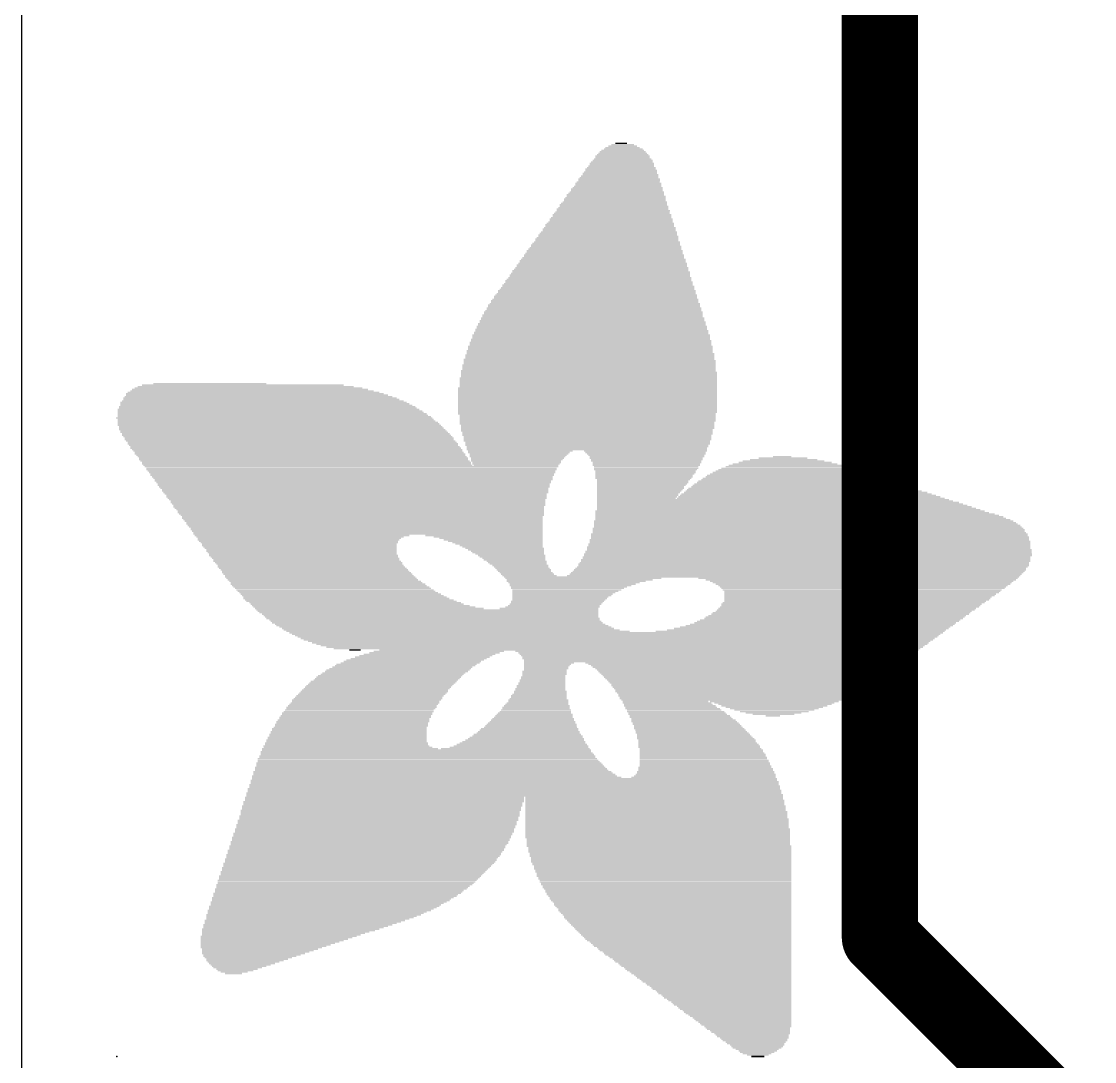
# Model space of a CAD drawing. Extents: x 0 to 65, y 0 to 56.5.
# Drawn here: x 0 to 5.71, y 7.21 to 12.75 of the extents above; entities that cross this region are included whole.
import ezdxf

# ---------------------------------------------------------------- set-up
doc = ezdxf.new("R2010")
doc.units = 0
for name, color, linetype in [('1', 12, 'CONTINUOUS'), ('16', 132, 'CONTINUOUS'), ('20', 40, 'CONTINUOUS'), ('21', 253, 'CONTINUOUS'), ('23', 53, 'CONTINUOUS')]:
    doc.layers.add(name, color=color, linetype=linetype)

# ---------------------------------------------------------------- blocks, each defined once
blk = doc.blocks.new('RECT')
blk.add_solid([(-0.5, -0.5), (0.5, -0.5), (-0.5, 0.5), (0.5, 0.5)])

msp = doc.modelspace()

# ---------------------------------------------------------------- linework, layer by layer
at = {"layer": '1', "const_width": 0.3048}
for points in [[(4.572, 7.874), (4.572, 18.542)], [(8.636, 3.81), (4.572, 7.874)]]:
    msp.add_lwpolyline(points, dxfattribs=at)
at = {"layer": '1', "const_width": 0.1524}
for points in [[(4.6259, 7.9279, 1), (4.5181, 7.8201)], [(4.4958, 7.874, 1), (4.6482, 7.874)]]:
    msp.add_lwpolyline(points, format="xyb", dxfattribs=at)
at = {"layer": '16', "const_width": 0.4064}
for points in [[(4.572, 7.874), (4.572, 18.796)], [(5.461, 6.985), (4.572, 7.874)]]:
    msp.add_lwpolyline(points, dxfattribs=at)
at = {"layer": '16', "const_width": 0.2032}
for points in [[(4.6438, 7.9458, 1), (4.5002, 7.8022)], [(4.4704, 7.874, 1), (4.6736, 7.874)]]:
    msp.add_lwpolyline(points, format="xyb", dxfattribs=at)
at = {"layer": '20'}
msp.add_line((0, 53.5), (0, 3), dxfattribs=at)
at = {"layer": '23'}
msp.add_point((0.508, 7.239), dxfattribs=at)

# ---------------------------------------------------------------- block references
at = {"layer": '21'}
for p, xscale, yscale in [((3.2017, 12.0549), 0.2438, 0.0077), ((3.2017, 12.0625), 0.2286, 0.0076), ((3.2055, 12.0701), 0.2058, 0.0076), ((3.2017, 12.0777), 0.1829, 0.0076), ((3.2017, 12.0853), 0.1524, 0.0076), ((3.2017, 12.093), 0.1219, 0.0077), ((3.1941, 12.1006), 0.0609, 0.0076), ((3.1979, 12.0015), 0.3277, 0.0076), ((3.2017, 12.0091), 0.32, 0.0076), ((3.2017, 12.0168), 0.3048, 0.0077), ((3.2017, 12.032), 0.2896, 0.0076), ((3.2017, 12.0244), 0.2896, 0.0076), ((3.2017, 12.0396), 0.2743, 0.0076), ((3.2017, 12.0472), 0.2591, 0.0076), ((3.1865, 11.9405), 0.3963, 0.0077), ((3.1903, 11.9482), 0.3887, 0.0076), ((3.1903, 11.9634), 0.3733, 0.0076), ((3.1941, 11.9558), 0.381, 0.0076), ((3.1941, 11.971), 0.3657, 0.0076), ((3.1941, 11.9787), 0.3505, 0.0077), ((3.1979, 11.9939), 0.3429, 0.0076), ((3.1979, 11.9863), 0.3429, 0.0076), ((3.1788, 11.8872), 0.4572, 0.0076), ((3.1788, 11.8948), 0.442, 0.0076), ((3.1827, 11.9101), 0.4343, 0.0076), ((3.1827, 11.9024), 0.4343, 0.0077), ((3.1827, 11.9177), 0.4191, 0.0076), ((3.1865, 11.9253), 0.4115, 0.0076), ((3.1903, 11.9329), 0.4039, 0.0076), ((3.1636, 11.8262), 0.5182, 0.0077), ((3.1674, 11.8339), 0.5106, 0.0076), ((3.1712, 11.8415), 0.503, 0.0076), ((3.1712, 11.8567), 0.4876, 0.0076), ((3.1712, 11.8491), 0.4876, 0.0076), ((3.175, 11.8643), 0.48, 0.0077), ((3.175, 11.872), 0.4648, 0.0076), ((3.1788, 11.8796), 0.4572, 0.0076), ((3.1522, 11.7729), 0.5715, 0.0076), ((3.156, 11.7805), 0.5639, 0.0076), ((3.1598, 11.7881), 0.5563, 0.0077), ((3.1598, 11.8034), 0.541, 0.0076), ((3.1598, 11.7958), 0.541, 0.0076), ((3.1636, 11.811), 0.5334, 0.0076), ((3.1674, 11.8186), 0.5258, 0.0076), ((3.1446, 11.7196), 0.6325, 0.0076), ((3.1446, 11.7119), 0.6325, 0.0077), ((3.1445, 11.7272), 0.6172, 0.0076), ((3.1483, 11.7348), 0.6096, 0.0076), ((3.1484, 11.75), 0.5943, 0.0077), ((3.1522, 11.7424), 0.6019, 0.0076), ((3.1522, 11.7577), 0.5867, 0.0076), ((3.156, 11.7653), 0.5791, 0.0076), ((3.1331, 11.6662), 0.6858, 0.0076), ((3.1331, 11.6586), 0.6858, 0.0076), ((3.1369, 11.6738), 0.6782, 0.0077), ((3.1369, 11.6815), 0.663, 0.0076), ((3.1408, 11.6967), 0.6553, 0.0076), ((3.1408, 11.6891), 0.6553, 0.0076), ((3.1408, 11.7043), 0.6401, 0.0076), ((3.1217, 11.5976), 0.7544, 0.0077), ((3.1255, 11.6053), 0.7468, 0.0076), ((3.1217, 11.6129), 0.7391, 0.0076), ((3.1255, 11.6205), 0.7315, 0.0076), ((3.1293, 11.6281), 0.7239, 0.0076), ((3.1293, 11.6434), 0.7086, 0.0076), ((3.1293, 11.6357), 0.7086, 0.0077), ((3.1331, 11.651), 0.701, 0.0076), ((3.1103, 11.5443), 0.8077, 0.0076), ((3.1103, 11.5595), 0.7925, 0.0077), ((3.1141, 11.5519), 0.8001, 0.0076), ((3.1141, 11.5672), 0.7849, 0.0076), ((3.1179, 11.5748), 0.7773, 0.0076), ((3.1179, 11.59), 0.762, 0.0076), ((3.1179, 11.5824), 0.762, 0.0076), ((3.0989, 11.4833), 0.8763, 0.0077), ((3.0988, 11.491), 0.861, 0.0076), ((3.1026, 11.5062), 0.8534, 0.0076), ((3.1026, 11.4986), 0.8534, 0.0076), ((3.1026, 11.5138), 0.8382, 0.0076), ((3.1064, 11.5291), 0.8306, 0.0076), ((3.1064, 11.5214), 0.8306, 0.0077), ((3.1065, 11.5367), 0.8153, 0.0076), ((3.0874, 11.43), 0.9296, 0.0076), ((3.0912, 11.4376), 0.922, 0.0076), ((3.0912, 11.4529), 0.9068, 0.0076), ((3.0912, 11.4452), 0.9068, 0.0077), ((3.095, 11.4605), 0.8992, 0.0076), ((3.095, 11.4757), 0.884, 0.0076), ((3.095, 11.4681), 0.884, 0.0076), ((3.0721, 11.3691), 0.9906, 0.0077), ((3.076, 11.3767), 0.9829, 0.0076), ((3.0798, 11.3843), 0.9753, 0.0076), ((3.0798, 11.3995), 0.9601, 0.0076), ((3.0798, 11.3919), 0.9601, 0.0076), ((3.0836, 11.4071), 0.9525, 0.0077), ((3.0836, 11.4224), 0.9373, 0.0076), ((3.0874, 11.4148), 0.9449, 0.0076), ((3.0645, 11.3157), 1.0516, 0.0076), ((3.0646, 11.3233), 1.0363, 0.0076), ((3.0684, 11.331), 1.0287, 0.0077), ((3.0684, 11.3462), 1.0135, 0.0076), ((3.0722, 11.3386), 1.0211, 0.0076), ((3.0722, 11.3538), 1.0059, 0.0076), ((3.076, 11.3614), 0.9983, 0.0076), ((3.0531, 11.2624), 1.1049, 0.0076), ((3.0531, 11.2548), 1.1049, 0.0077), ((3.0569, 11.27), 1.0972, 0.0076), ((3.0569, 11.2852), 1.082, 0.0076), ((3.0569, 11.2776), 1.082, 0.0076), ((3.0607, 11.2929), 1.0744, 0.0077), ((3.0607, 11.3005), 1.0592, 0.0076), ((3.0645, 11.3081), 1.0516, 0.0076), ((3.0455, 11.2014), 1.1659, 0.0076), ((3.0455, 11.209), 1.1506, 0.0076), ((3.0493, 11.2243), 1.143, 0.0076), ((3.0493, 11.2167), 1.143, 0.0077), ((3.0493, 11.2395), 1.1278, 0.0076), ((3.0493, 11.2319), 1.1278, 0.0076), ((3.0531, 11.2471), 1.1202, 0.0076), ((3.0379, 11.1405), 1.2115, 0.0077), ((3.0379, 11.1557), 1.1963, 0.0076), ((3.0417, 11.1481), 1.2039, 0.0076), ((3.0417, 11.1709), 1.1887, 0.0076), ((3.0417, 11.1633), 1.1887, 0.0076), ((3.0417, 11.1862), 1.1735, 0.0076), ((3.0417, 11.1786), 1.1735, 0.0077), ((3.0455, 11.1938), 1.1659, 0.0076), ((3.0341, 11.0947), 1.2497, 0.0076), ((3.0341, 11.0871), 1.2497, 0.0076), ((3.0341, 11.11), 1.2345, 0.0076), ((3.0379, 11.1024), 1.2421, 0.0077), ((3.0379, 11.1252), 1.2269, 0.0076), ((3.0379, 11.1176), 1.2269, 0.0076), ((3.0379, 11.1328), 1.2115, 0.0076), ((3.0302, 11.0414), 1.2878, 0.0076), ((3.0302, 11.0338), 1.2878, 0.0076), ((3.0302, 11.0262), 1.2878, 0.0077), ((3.0303, 11.0566), 1.2725, 0.0076), ((3.0341, 11.049), 1.2801, 0.0076), ((3.0341, 11.0795), 1.2649, 0.0076), ((3.0341, 11.0719), 1.2649, 0.0076), ((3.0341, 11.0643), 1.2649, 0.0077), ((3.0265, 10.9728), 1.3259, 0.0076), ((3.0264, 10.9957), 1.3106, 0.0076), ((3.0264, 10.9881), 1.3106, 0.0077), ((3.0303, 10.9804), 1.3183, 0.0076), ((3.0302, 11.0185), 1.303, 0.0076), ((3.0302, 11.0109), 1.303, 0.0076), ((3.0302, 11.0033), 1.303, 0.0076), ((3.0226, 10.9195), 1.3488, 0.0076), ((3.0226, 10.9119), 1.3488, 0.0077), ((3.0227, 10.95), 1.3335, 0.0077), ((3.0265, 10.9423), 1.3411, 0.0076), ((3.0265, 10.9347), 1.3411, 0.0076), ((3.0265, 10.9271), 1.3411, 0.0076), ((3.0265, 10.9652), 1.3259, 0.0076), ((3.0265, 10.9576), 1.3259, 0.0076), ((3.0188, 10.889), 1.3564, 0.0076), ((3.0226, 10.8814), 1.364, 0.0076), ((3.0226, 10.8738), 1.364, 0.0077), ((3.0226, 10.8661), 1.364, 0.0076), ((3.0226, 10.8585), 1.364, 0.0076), ((3.0226, 10.9042), 1.3488, 0.0076), ((3.0226, 10.8966), 1.3488, 0.0076), ((1.209, 10.7976), 1.2115, 0.0077), ((1.1938, 10.8052), 1.1506, 0.0076), ((1.1786, 10.8128), 1.0744, 0.0076), ((1.0033, 10.8204), 0.602, 0.0076), ((3.015, 10.7976), 1.3792, 0.0077), ((3.0188, 10.8509), 1.3716, 0.0076), ((3.0188, 10.8433), 1.3716, 0.0076), ((3.0188, 10.8357), 1.3716, 0.0077), ((3.0188, 10.828), 1.3716, 0.0076), ((3.0188, 10.8204), 1.3716, 0.0076), ((3.0188, 10.8128), 1.3716, 0.0076), ((3.0188, 10.8052), 1.3716, 0.0076), ((1.27, 10.7442), 1.4554, 0.0076), ((1.2624, 10.7518), 1.425, 0.0076), ((1.2433, 10.7671), 1.3716, 0.0076), ((1.2548, 10.7595), 1.3945, 0.0077), ((1.2358, 10.7747), 1.3411, 0.0076), ((1.2281, 10.7823), 1.2954, 0.0076), ((1.2167, 10.7899), 1.2573, 0.0076), ((3.015, 10.7899), 1.3792, 0.0076), ((3.015, 10.7823), 1.3792, 0.0076), ((3.015, 10.7747), 1.3792, 0.0076), ((3.015, 10.7671), 1.3792, 0.0076), ((3.015, 10.7595), 1.3792, 0.0077), ((3.015, 10.7518), 1.3792, 0.0076), ((3.015, 10.7442), 1.3792, 0.0076), ((1.3157, 10.6833), 1.6078, 0.0077), ((1.3081, 10.6985), 1.5774, 0.0076), ((1.3119, 10.6909), 1.585, 0.0076), ((1.2891, 10.7214), 1.524, 0.0077), ((1.2967, 10.7137), 1.5392, 0.0076), ((1.3043, 10.7061), 1.5544, 0.0076), ((1.2853, 10.729), 1.5011, 0.0076), ((1.2776, 10.7366), 1.4707, 0.0076), ((3.015, 10.7366), 1.3792, 0.0076), ((3.015, 10.729), 1.3792, 0.0076), ((3.015, 10.7214), 1.3792, 0.0077), ((3.015, 10.7137), 1.3792, 0.0076), ((3.015, 10.7061), 1.3792, 0.0076), ((3.015, 10.6985), 1.3792, 0.0076), ((3.015, 10.6909), 1.3792, 0.0076), ((3.015, 10.6833), 1.3792, 0.0077), ((1.3462, 10.6375), 1.684, 0.0076), ((1.3234, 10.6756), 1.6231, 0.0076), ((1.3272, 10.668), 1.6307, 0.0076), ((1.3386, 10.6528), 1.6536, 0.0076), ((1.3462, 10.6452), 1.6688, 0.0077), ((1.3538, 10.6299), 1.684, 0.0076), ((1.3348, 10.6604), 1.6459, 0.0076), ((3.015, 10.6756), 1.3792, 0.0076), ((3.015, 10.668), 1.3792, 0.0076), ((3.0112, 10.6604), 1.3716, 0.0076), ((3.015, 10.6528), 1.364, 0.0076), ((3.015, 10.6452), 1.364, 0.0077), ((3.015, 10.6375), 1.364, 0.0076), ((3.015, 10.6299), 1.364, 0.0076), ((1.3577, 10.6223), 1.6917, 0.0076), ((1.3653, 10.6147), 1.7069, 0.0076), ((1.3691, 10.6071), 1.7145, 0.0077), ((1.3729, 10.5994), 1.7221, 0.0076), ((1.3805, 10.5918), 1.7222, 0.0076), ((1.3843, 10.5842), 1.7298, 0.0076), ((1.3881, 10.5766), 1.7374, 0.0076), ((1.3958, 10.569), 1.7373, 0.0077), ((3.015, 10.6223), 1.364, 0.0076), ((3.0112, 10.6147), 1.3564, 0.0076), ((3.0112, 10.6071), 1.3564, 0.0077), ((3.015, 10.5994), 1.3488, 0.0076), ((3.015, 10.5918), 1.3488, 0.0076), ((3.015, 10.5842), 1.3488, 0.0076), ((3.0112, 10.5766), 1.3411, 0.0076), ((3.0112, 10.569), 1.3411, 0.0077), ((1.3996, 10.5613), 1.7449, 0.0076), ((1.4072, 10.5537), 1.745, 0.0076), ((1.411, 10.5461), 1.7526, 0.0076), ((1.4186, 10.5385), 1.7526, 0.0076), ((1.4262, 10.5309), 1.7526, 0.0077), ((1.4262, 10.5232), 1.7526, 0.0076), ((1.4338, 10.5156), 1.7526, 0.0076), ((3.015, 10.5613), 1.3335, 0.0076), ((3.015, 10.5537), 1.3335, 0.0076), ((3.0112, 10.5461), 1.3259, 0.0076), ((3.015, 10.5385), 1.3182, 0.0076), ((3.015, 10.5309), 1.3182, 0.0077), ((3.015, 10.5232), 1.3182, 0.0076), ((3.0112, 10.5156), 1.3106, 0.0076), ((1.4415, 10.508), 1.7526, 0.0076), ((1.4453, 10.5004), 1.7602, 0.0076), ((1.4491, 10.4928), 1.7526, 0.0077), ((1.4567, 10.4851), 1.7526, 0.0076), ((1.4605, 10.4775), 1.7602, 0.0076), ((1.4681, 10.4699), 1.7602, 0.0076), ((1.4719, 10.4623), 1.7526, 0.0076), ((1.4796, 10.4547), 1.7526, 0.0077), ((3.015, 10.508), 1.303, 0.0076), ((3.015, 10.5004), 1.303, 0.0076), ((3.0112, 10.4928), 1.2954, 0.0077), ((3.015, 10.4851), 1.2878, 0.0076), ((3.0112, 10.4775), 1.2802, 0.0076), ((3.0112, 10.4699), 1.2802, 0.0076), ((2.6568, 10.4623), 0.5563, 0.0076), ((2.6492, 10.4547), 0.541, 0.0077), ((3.3236, 10.4623), 0.6554, 0.0076), ((3.3236, 10.4547), 0.64, 0.0077), ((1.4834, 10.447), 1.7602, 0.0076), ((1.4872, 10.4394), 1.7526, 0.0076), ((1.4948, 10.4318), 1.7526, 0.0076), ((1.5024, 10.4242), 1.7526, 0.0076), ((1.5024, 10.4166), 1.7526, 0.0077), ((1.51, 10.4089), 1.7526, 0.0076), ((1.5177, 10.4013), 1.7526, 0.0076), ((2.6492, 10.447), 0.5258, 0.0076), ((2.6454, 10.4394), 0.5182, 0.0076), ((2.6416, 10.4318), 0.5106, 0.0076), ((2.6378, 10.4166), 0.4876, 0.0077), ((2.634, 10.4089), 0.48, 0.0076), ((2.6417, 10.4242), 0.4953, 0.0076), ((2.6378, 10.4013), 0.4724, 0.0076), ((3.3274, 10.447), 0.6324, 0.0076), ((3.3274, 10.4394), 0.6172, 0.0076), ((3.3312, 10.4318), 0.6096, 0.0076), ((3.3274, 10.4242), 0.602, 0.0076), ((3.3312, 10.4166), 0.5944, 0.0077), ((3.3274, 10.4089), 0.5868, 0.0076), ((3.3313, 10.4013), 0.5791, 0.0076), ((4.0666, 10.4013), 0.4953, 0.0076), ((4.059, 10.4089), 0.4343, 0.0076), ((4.059, 10.4166), 0.3581, 0.0077), ((4.0552, 10.4242), 0.2591, 0.0076), ((4.0513, 10.4318), 0.099, 0.0076), ((1.5177, 10.3937), 1.7526, 0.0076), ((1.5253, 10.3861), 1.7526, 0.0076), ((1.7577, 10.3785), 2.2022, 0.0077), ((1.7577, 10.3708), 2.187, 0.0076), ((1.7577, 10.3632), 2.187, 0.0076), ((1.7577, 10.3556), 2.1717, 0.0076), ((1.7615, 10.348), 2.164, 0.0076), ((1.7615, 10.3404), 2.1488, 0.0077), ((2.634, 10.3937), 0.4648, 0.0076), ((2.634, 10.3861), 0.4496, 0.0076), ((3.3275, 10.3937), 0.5715, 0.0076), ((3.3275, 10.3861), 0.5715, 0.0076), ((3.3274, 10.3785), 0.5562, 0.0077), ((3.3274, 10.3708), 0.5562, 0.0076), ((3.3236, 10.3632), 0.5486, 0.0076), ((3.3236, 10.3556), 0.5334, 0.0076), ((3.3236, 10.348), 0.5334, 0.0076), ((3.3198, 10.3404), 0.5258, 0.0077), ((4.0894, 10.3404), 0.8458, 0.0077), ((4.0856, 10.348), 0.8078, 0.0076), ((4.0818, 10.3556), 0.7696, 0.0076), ((4.0742, 10.3632), 0.7239, 0.0076), ((4.0704, 10.3708), 0.6858, 0.0076), ((4.0704, 10.3785), 0.6401, 0.0077), ((4.0666, 10.3861), 0.6019, 0.0076), ((4.0666, 10.3937), 0.5563, 0.0076), ((1.7615, 10.3327), 2.1488, 0.0076), ((1.7615, 10.3251), 2.1336, 0.0076), ((1.7653, 10.3175), 2.126, 0.0076), ((1.7691, 10.3099), 2.1184, 0.0076), ((1.7653, 10.3023), 2.1108, 0.0077), ((1.7692, 10.2946), 2.1031, 0.0076), ((1.7692, 10.287), 2.0879, 0.0076), ((3.316, 10.3327), 0.5182, 0.0076), ((3.316, 10.3251), 0.5182, 0.0076), ((3.3122, 10.3175), 0.5105, 0.0076), ((3.3122, 10.3099), 0.4953, 0.0076), ((3.3084, 10.3023), 0.4877, 0.0077), ((3.3084, 10.2946), 0.4877, 0.0076), ((3.3046, 10.287), 0.4801, 0.0076), ((4.1314, 10.287), 1.0973, 0.0076), ((4.1275, 10.2946), 1.0592, 0.0076), ((4.1161, 10.3023), 1.0211, 0.0077), ((4.1123, 10.3099), 0.983, 0.0076), ((4.1047, 10.3175), 0.9525, 0.0076), ((4.1008, 10.3251), 0.9144, 0.0076), ((4.0933, 10.3327), 0.8839, 0.0076), ((1.7692, 10.2794), 2.0879, 0.0076), ((1.773, 10.2718), 2.0803, 0.0076), ((1.7729, 10.2642), 2.065, 0.0077), ((1.7767, 10.2565), 2.0574, 0.0076), ((1.7767, 10.2489), 2.0574, 0.0076), ((1.7806, 10.2413), 2.0497, 0.0076), ((1.7806, 10.2337), 2.0345, 0.0076), ((1.7844, 10.2261), 2.0269, 0.0077), ((3.2969, 10.2718), 0.4648, 0.0076), ((3.2969, 10.2642), 0.4648, 0.0077), ((3.2931, 10.2565), 0.4572, 0.0076), ((3.2893, 10.2489), 0.4496, 0.0076), ((3.2855, 10.2413), 0.442, 0.0076), ((3.2817, 10.2337), 0.4344, 0.0076), ((3.2817, 10.2261), 0.4344, 0.0077), ((3.3008, 10.2794), 0.4725, 0.0076), ((4.1885, 10.2261), 1.364, 0.0077), ((4.1809, 10.2337), 1.3335, 0.0076), ((4.177, 10.2413), 1.2954, 0.0076), ((4.1657, 10.2489), 1.2573, 0.0076), ((4.158, 10.2565), 1.2268, 0.0076), ((4.1504, 10.2642), 1.1963, 0.0077), ((4.1466, 10.2718), 1.1583, 0.0076), ((4.139, 10.2794), 1.1277, 0.0076), ((1.7844, 10.2184), 2.0269, 0.0076), ((1.7882, 10.2108), 2.0193, 0.0076), ((1.7882, 10.2032), 2.0041, 0.0076), ((1.792, 10.1956), 1.9964, 0.0076), ((1.792, 10.188), 1.9964, 0.0077), ((1.7958, 10.1803), 1.9888, 0.0076), ((1.7996, 10.1727), 1.9812, 0.0076), ((3.2779, 10.2184), 0.4267, 0.0076), ((3.2741, 10.2108), 0.4191, 0.0076), ((4.0132, 10.1956), 1.8974, 0.0076), ((4.0513, 10.1727), 1.9736, 0.0076), ((4.0018, 10.2032), 1.8745, 0.0076), ((4.0285, 10.188), 1.9279, 0.0077), ((4.0399, 10.1803), 1.9507, 0.0076), ((4.2037, 10.2108), 1.425, 0.0076), ((4.1961, 10.2184), 1.3944, 0.0076), ((1.7958, 10.1651), 1.9736, 0.0076), ((1.7996, 10.1575), 1.966, 0.0076), ((1.8034, 10.1499), 1.9584, 0.0077), ((1.8073, 10.1422), 1.9507, 0.0076), ((1.8073, 10.1346), 1.9507, 0.0076), ((1.8111, 10.127), 1.9431, 0.0076), ((1.8149, 10.1194), 1.9355, 0.0076), ((1.8149, 10.1118), 1.9203, 0.0077), ((4.0932, 10.1422), 2.0726, 0.0076), ((4.1199, 10.127), 2.126, 0.0076), ((4.1313, 10.1194), 2.1488, 0.0076), ((4.1047, 10.1346), 2.0955, 0.0076), ((4.1428, 10.1118), 2.1717, 0.0077), ((4.0856, 10.1499), 2.0422, 0.0077), ((4.0628, 10.1651), 1.9965, 0.0076), ((4.0742, 10.1575), 2.0193, 0.0076), ((1.8149, 10.1041), 1.9203, 0.0076), ((1.8187, 10.0965), 1.9127, 0.0076), ((1.8225, 10.0889), 1.905, 0.0076), ((1.8263, 10.0813), 1.8974, 0.0076), ((1.8263, 10.0737), 1.8974, 0.0077), ((1.8301, 10.066), 1.8898, 0.0076), ((1.8339, 10.0584), 1.8822, 0.0076), ((4.1656, 10.0889), 2.2326, 0.0076), ((4.1885, 10.0584), 2.2784, 0.0076), ((4.1733, 10.0813), 2.2479, 0.0076), ((4.1771, 10.0737), 2.2555, 0.0077), ((4.1847, 10.066), 2.2707, 0.0076), ((4.1618, 10.0965), 2.2098, 0.0076), ((4.1504, 10.1041), 2.1869, 0.0076), ((1.8377, 10.0508), 1.8746, 0.0076), ((1.8377, 10.0432), 1.8746, 0.0076), ((1.8416, 10.0356), 1.8669, 0.0077), ((1.8454, 10.0279), 1.8593, 0.0076), ((1.8454, 10.0203), 1.8593, 0.0076), ((1.4948, 10.0127), 1.143, 0.0076), ((1.4834, 10.0051), 1.1049, 0.0076), ((1.4796, 9.9975), 1.0821, 0.0077), ((2.4626, 10.0127), 0.6249, 0.0076), ((2.4854, 10.0051), 0.5792, 0.0076), ((2.5007, 9.9975), 0.5487, 0.0077), ((4.1999, 10.0051), 2.3318, 0.0076), ((4.1999, 9.9975), 2.3318, 0.0077), ((4.1961, 10.0203), 2.3241, 0.0076), ((4.1961, 10.0127), 2.3241, 0.0076), ((4.1885, 10.0508), 2.2936, 0.0076), ((4.1923, 10.0432), 2.3012, 0.0076), ((4.1923, 10.0356), 2.3012, 0.0077), ((4.1961, 10.0279), 2.3088, 0.0076), ((1.4758, 9.9898), 1.0745, 0.0076), ((1.4758, 9.9822), 1.0591, 0.0076), ((1.4796, 9.9746), 1.0515, 0.0076), ((1.4796, 9.967), 1.0363, 0.0076), ((1.4796, 9.9594), 1.0363, 0.0077), ((1.4834, 9.9517), 1.0287, 0.0076), ((1.4871, 9.9441), 1.0211, 0.0076), ((2.5121, 9.9898), 0.5258, 0.0076), ((2.5235, 9.9822), 0.503, 0.0076), ((2.535, 9.9746), 0.4801, 0.0076), ((2.5426, 9.967), 0.4649, 0.0076), ((2.554, 9.9594), 0.442, 0.0077), ((2.5616, 9.9517), 0.4268, 0.0076), ((2.5731, 9.9441), 0.4191, 0.0076), ((4.1923, 9.9517), 2.3622, 0.0076), ((4.1923, 9.9441), 2.3622, 0.0076), ((4.1961, 9.967), 2.3546, 0.0076), ((4.1961, 9.9594), 2.3546, 0.0077), ((4.1961, 9.9898), 2.3394, 0.0076), ((4.1999, 9.9822), 2.347, 0.0076), ((4.1999, 9.9746), 2.347, 0.0076), ((1.491, 9.9365), 1.0134, 0.0076), ((1.491, 9.9289), 1.0134, 0.0076), ((1.4948, 9.9213), 1.0058, 0.0077), ((1.4986, 9.9136), 0.9982, 0.0076), ((1.5024, 9.906), 1.0058, 0.0076), ((1.5062, 9.8984), 0.9982, 0.0076), ((1.5139, 9.8908), 0.9983, 0.0076), ((1.5177, 9.8832), 0.9906, 0.0077), ((2.5807, 9.9365), 0.4039, 0.0076), ((2.5883, 9.9289), 0.3886, 0.0076), ((2.5921, 9.9213), 0.381, 0.0077), ((2.5997, 9.9136), 0.3658, 0.0076), ((2.6112, 9.906), 0.3581, 0.0076), ((2.615, 9.8984), 0.3505, 0.0076), ((2.6225, 9.8908), 0.3353, 0.0076), ((2.6263, 9.8832), 0.3277, 0.0077), ((4.1771, 9.8832), 2.3927, 0.0077), ((4.1809, 9.8984), 2.3851, 0.0076), ((4.1809, 9.8908), 2.3851, 0.0076), ((4.1885, 9.9136), 2.3851, 0.0076), ((4.1885, 9.906), 2.3851, 0.0076), ((4.1923, 9.9289), 2.3774, 0.0076), ((4.1923, 9.9213), 2.3774, 0.0077), ((4.1961, 9.9365), 2.3698, 0.0076), ((1.5215, 9.8755), 0.9982, 0.0076), ((1.5291, 9.8679), 0.9982, 0.0076), ((1.5329, 9.8603), 0.9906, 0.0076), ((1.5405, 9.8527), 0.9906, 0.0076), ((1.5443, 9.8451), 0.9982, 0.0077), ((1.552, 9.8374), 0.9983, 0.0076), ((1.5596, 9.8298), 0.9982, 0.0076), ((2.6378, 9.8755), 0.32, 0.0076), ((2.6416, 9.8679), 0.3124, 0.0076), ((2.6454, 9.8603), 0.3048, 0.0076), ((2.6568, 9.8527), 0.2971, 0.0076), ((2.6606, 9.8451), 0.2895, 0.0077), ((2.6683, 9.8374), 0.2896, 0.0076), ((2.6759, 9.8298), 0.2896, 0.0076), ((4.1466, 9.8298), 2.4079, 0.0076), ((4.1504, 9.8374), 2.4003, 0.0076), ((4.158, 9.8451), 2.4003, 0.0077), ((4.1657, 9.8603), 2.4003, 0.0076), ((4.1657, 9.8527), 2.4003, 0.0076), ((4.1695, 9.8679), 2.3927, 0.0076), ((4.1771, 9.8755), 2.3927, 0.0076), ((1.5672, 9.8222), 0.9982, 0.0076), ((1.571, 9.8146), 1.0058, 0.0076), ((1.5786, 9.807), 1.0058, 0.0077), ((1.5863, 9.7993), 1.0059, 0.0076), ((1.5901, 9.7917), 1.0135, 0.0076), ((1.5977, 9.7841), 1.0135, 0.0076), ((1.6053, 9.7765), 1.0134, 0.0076), ((1.6168, 9.7689), 1.0211, 0.0077), ((2.6797, 9.8222), 0.282, 0.0076), ((2.6874, 9.8146), 0.2819, 0.0076), ((2.6949, 9.807), 0.2819, 0.0077), ((2.7064, 9.7993), 0.2896, 0.0076), ((3.9408, 9.7917), 2.7432, 0.0076), ((2.9921, 9.7841), 0.8306, 0.0076), ((2.9731, 9.7765), 0.7772, 0.0076), ((2.9541, 9.7689), 0.7391, 0.0077), ((4.1123, 9.7993), 2.4155, 0.0076), ((4.1237, 9.807), 2.408, 0.0077), ((4.1314, 9.8146), 2.4079, 0.0076), ((4.139, 9.8222), 2.4079, 0.0076), ((4.4552, 9.7841), 1.6993, 0.0076), ((4.4704, 9.7765), 1.6536, 0.0076), ((4.4742, 9.7689), 1.6154, 0.0077), ((1.632, 9.7536), 1.0363, 0.0076), ((1.6244, 9.7612), 1.0211, 0.0076), ((1.6396, 9.746), 1.0363, 0.0076), ((1.651, 9.7384), 1.044, 0.0076), ((1.6587, 9.7308), 1.0439, 0.0077), ((1.6701, 9.7231), 1.0515, 0.0076), ((1.6777, 9.7155), 1.0516, 0.0076), ((2.9426, 9.7612), 0.701, 0.0076), ((2.935, 9.7536), 0.6706, 0.0076), ((2.9236, 9.746), 0.6477, 0.0076), ((2.9159, 9.7384), 0.6172, 0.0076), ((2.9083, 9.7308), 0.602, 0.0077), ((2.9045, 9.7231), 0.5792, 0.0076), ((2.8969, 9.7155), 0.5639, 0.0076), ((4.478, 9.7612), 1.5926, 0.0076), ((4.4819, 9.7536), 1.5697, 0.0076), ((4.4819, 9.746), 1.5393, 0.0076), ((4.4818, 9.7384), 1.524, 0.0076), ((4.4819, 9.7308), 1.5087, 0.0077), ((4.4781, 9.7231), 1.4859, 0.0076), ((4.4781, 9.7155), 1.4707, 0.0076), ((1.6891, 9.7079), 1.0592, 0.0076), ((1.7005, 9.7003), 1.0668, 0.0076), ((1.712, 9.6927), 1.0744, 0.0077), ((1.7234, 9.685), 1.082, 0.0076), ((1.731, 9.6774), 1.0973, 0.0076), ((1.7463, 9.6698), 1.1125, 0.0076), ((1.7577, 9.6622), 1.1202, 0.0076), ((1.7768, 9.6546), 1.1277, 0.0077), ((2.855, 9.6622), 0.4953, 0.0076), ((2.8512, 9.6546), 0.4877, 0.0077), ((2.8893, 9.7079), 0.5487, 0.0076), ((2.8816, 9.7003), 0.5334, 0.0076), ((2.8778, 9.6927), 0.5258, 0.0077), ((2.8702, 9.685), 0.5106, 0.0076), ((2.8664, 9.6774), 0.503, 0.0076), ((2.8626, 9.6698), 0.4953, 0.0076), ((4.4323, 9.6546), 1.3944, 0.0077), ((4.4742, 9.7079), 1.463, 0.0076), ((4.4666, 9.7003), 1.4478, 0.0076), ((4.4628, 9.6927), 1.4402, 0.0077), ((4.4552, 9.685), 1.4249, 0.0076), ((4.4514, 9.6774), 1.4173, 0.0076), ((4.4476, 9.6698), 1.4097, 0.0076), ((4.44, 9.6622), 1.3945, 0.0076), ((1.7882, 9.6469), 1.1354, 0.0076), ((1.8072, 9.6393), 1.1582, 0.0076), ((1.8263, 9.6317), 1.1811, 0.0076), ((1.8529, 9.6241), 1.2192, 0.0076), ((2.1616, 9.6165), 1.8211, 0.0077), ((2.1654, 9.6088), 1.8135, 0.0076), ((2.1692, 9.6012), 1.8059, 0.0076), ((2.8093, 9.6241), 0.5257, 0.0076), ((2.8283, 9.6317), 0.503, 0.0076), ((2.8359, 9.6393), 0.4877, 0.0076), ((2.8436, 9.6469), 0.4877, 0.0076), ((4.3675, 9.6012), 1.3716, 0.0076), ((4.379, 9.6088), 1.364, 0.0076), ((4.3904, 9.6165), 1.3716, 0.0077), ((4.398, 9.6241), 1.3716, 0.0076), ((4.4095, 9.6317), 1.3793, 0.0076), ((4.4209, 9.6469), 1.3868, 0.0076), ((4.4171, 9.6393), 1.3792, 0.0076), ((2.1768, 9.5936), 1.7907, 0.0076), ((2.1806, 9.586), 1.783, 0.0076), ((2.1844, 9.5784), 1.7754, 0.0077), ((2.1921, 9.5707), 1.7755, 0.0076), ((2.1997, 9.5631), 1.7603, 0.0076), ((2.2073, 9.5555), 1.7602, 0.0076), ((2.2149, 9.5479), 1.7602, 0.0076), ((2.2301, 9.5403), 1.7602, 0.0077), ((4.2647, 9.5403), 1.4097, 0.0077), ((4.2799, 9.5479), 1.3944, 0.0076), ((4.2952, 9.5555), 1.3945, 0.0076), ((4.3066, 9.5631), 1.3868, 0.0076), ((4.3256, 9.5707), 1.3792, 0.0076), ((4.3333, 9.5784), 1.3793, 0.0077), ((4.3447, 9.586), 1.3716, 0.0076), ((4.3599, 9.5936), 1.3716, 0.0076), ((2.2416, 9.5326), 1.7679, 0.0076), ((2.2568, 9.525), 1.7678, 0.0076), ((2.2721, 9.5174), 1.7679, 0.0076), ((2.2911, 9.5098), 1.7907, 0.0076), ((2.3254, 9.5022), 1.8288, 0.0077), ((3.1674, 9.4945), 3.4824, 0.0076), ((3.1674, 9.4869), 3.4518, 0.0076), ((4.1466, 9.5022), 1.5393, 0.0077), ((4.1809, 9.5098), 1.4859, 0.0076), ((4.2075, 9.5174), 1.463, 0.0076), ((4.2266, 9.525), 1.4402, 0.0076), ((4.2495, 9.5326), 1.4249, 0.0076), ((3.1712, 9.4793), 3.429, 0.0076), ((3.175, 9.4717), 3.4062, 0.0076), ((3.175, 9.4641), 3.3756, 0.0077), ((3.1788, 9.4564), 3.3528, 0.0076), ((3.1827, 9.4488), 3.3147, 0.0076), ((3.1903, 9.4412), 3.2843, 0.0076), ((3.1979, 9.4336), 3.2537, 0.0076), ((3.2017, 9.426), 3.2156, 0.0077), ((3.2131, 9.4183), 3.1776, 0.0076), ((3.2245, 9.4107), 3.1242, 0.0076), ((1.7768, 9.4031), 0.0609, 0.0076), ((2.154, 9.3726), 0.7087, 0.0076), ((2.173, 9.3802), 0.701, 0.0076), ((2.1997, 9.3879), 0.6935, 0.0077), ((2.2225, 9.3955), 0.6934, 0.0076), ((3.3427, 9.4031), 2.8727, 0.0076), ((3.7008, 9.3955), 2.1412, 0.0076), ((3.7008, 9.3879), 2.1108, 0.0077), ((3.7008, 9.3802), 2.0955, 0.0076), ((3.697, 9.3726), 2.0726, 0.0076), ((2.0282, 9.3117), 0.7468, 0.0077), ((2.0434, 9.3193), 0.7467, 0.0076), ((2.0511, 9.3269), 0.7467, 0.0076), ((2.0701, 9.3345), 0.7392, 0.0076), ((2.0816, 9.3421), 0.7315, 0.0076), ((2.0968, 9.3498), 0.7315, 0.0077), ((2.1159, 9.3574), 0.7239, 0.0076), ((2.1349, 9.365), 0.7163, 0.0076), ((3.697, 9.365), 2.0574, 0.0076), ((3.6932, 9.3574), 2.0498, 0.0076), ((2.8093, 9.3345), 0.2667, 0.0076), ((2.8016, 9.3269), 0.2515, 0.0076), ((2.7978, 9.3193), 0.2438, 0.0076), ((2.794, 9.3117), 0.2362, 0.0077), ((3.6894, 9.3498), 2.0269, 0.0077), ((3.6856, 9.3421), 2.0193, 0.0076), ((3.8456, 9.3345), 1.684, 0.0076), ((3.8456, 9.3269), 1.6535, 0.0076), ((3.8494, 9.3193), 1.6307, 0.0076), ((3.8456, 9.3117), 1.6078, 0.0077), ((1.9558, 9.2583), 0.7696, 0.0076), ((1.9634, 9.2659), 0.7696, 0.0076), ((1.9749, 9.2736), 0.762, 0.0077), ((1.9825, 9.2812), 0.762, 0.0076), ((1.9977, 9.2888), 0.762, 0.0076), ((2.0053, 9.2964), 0.762, 0.0076), ((2.0168, 9.304), 0.7544, 0.0076), ((2.7788, 9.2583), 0.2362, 0.0076), ((2.7864, 9.2888), 0.2362, 0.0076), ((2.7864, 9.2812), 0.2362, 0.0076), ((2.7864, 9.2736), 0.2362, 0.0077), ((2.7826, 9.2659), 0.2286, 0.0076), ((2.794, 9.304), 0.2362, 0.0076), ((2.7902, 9.2964), 0.2286, 0.0076), ((3.8494, 9.304), 1.585, 0.0076), ((3.8494, 9.2964), 1.5697, 0.0076), ((3.8456, 9.2888), 1.5469, 0.0076), ((3.8456, 9.2812), 1.5316, 0.0076), ((3.8418, 9.2736), 1.5087, 0.0077), ((3.8418, 9.2659), 1.4935, 0.0076), ((3.8418, 9.2583), 1.4783, 0.0076), ((1.8911, 9.1974), 0.7773, 0.0077), ((1.8987, 9.205), 0.7773, 0.0076), ((1.9063, 9.2126), 0.7772, 0.0076), ((1.9139, 9.2202), 0.7772, 0.0076), ((1.9215, 9.2278), 0.7772, 0.0076), ((1.9292, 9.2355), 0.7773, 0.0077), ((1.9406, 9.2431), 0.7696, 0.0076), ((1.9482, 9.2507), 0.7696, 0.0076), ((2.7635, 9.1974), 0.2667, 0.0077), ((2.7673, 9.2126), 0.2591, 0.0076), ((2.7673, 9.205), 0.2591, 0.0076), ((2.7712, 9.2278), 0.2515, 0.0076), ((2.7712, 9.2202), 0.2515, 0.0076), ((2.775, 9.2431), 0.2439, 0.0076), ((2.775, 9.2355), 0.2439, 0.0077), ((2.7788, 9.2507), 0.2362, 0.0076), ((3.838, 9.2507), 1.4555, 0.0076), ((3.838, 9.2431), 1.4401, 0.0076), ((3.838, 9.2355), 1.4249, 0.0077), ((3.8342, 9.2278), 1.4021, 0.0076), ((3.8265, 9.2126), 1.3716, 0.0076), ((3.8342, 9.2202), 1.3869, 0.0076), ((3.8227, 9.205), 1.3488, 0.0076), ((3.8228, 9.1974), 1.3335, 0.0077), ((1.8454, 9.144), 0.7925, 0.0076), ((1.8492, 9.1516), 0.7849, 0.0076), ((1.8568, 9.1593), 0.7849, 0.0077), ((1.8644, 9.1669), 0.7849, 0.0076), ((1.872, 9.1745), 0.7848, 0.0076), ((1.8796, 9.1821), 0.7848, 0.0076), ((1.8834, 9.1897), 0.7772, 0.0076), ((2.7521, 9.144), 0.3048, 0.0076), ((2.7559, 9.1593), 0.2972, 0.0077), ((2.7559, 9.1516), 0.2972, 0.0076), ((2.7597, 9.1669), 0.2896, 0.0076), ((2.7635, 9.1821), 0.2819, 0.0076), ((2.7635, 9.1745), 0.2819, 0.0076), ((2.7635, 9.1897), 0.2667, 0.0076), ((3.8189, 9.1897), 1.3106, 0.0076), ((3.8113, 9.1821), 1.2954, 0.0076), ((3.8075, 9.1745), 1.2725, 0.0076), ((3.8037, 9.1669), 1.2497, 0.0076), ((3.7999, 9.1593), 1.2421, 0.0077), ((3.7922, 9.1516), 1.2116, 0.0076), ((3.7846, 9.144), 1.1964, 0.0076), ((1.7996, 9.0831), 0.7924, 0.0077), ((1.8111, 9.0983), 0.8001, 0.0076), ((1.8073, 9.0907), 0.7925, 0.0076), ((1.8149, 9.1059), 0.7925, 0.0076), ((1.8225, 9.1135), 0.7925, 0.0076), ((1.8301, 9.1212), 0.7925, 0.0077), ((1.8377, 9.1364), 0.7924, 0.0076), ((1.8339, 9.1288), 0.7848, 0.0076), ((2.7407, 9.0831), 0.3734, 0.0077), ((2.7407, 9.0983), 0.3581, 0.0076), ((2.7407, 9.0907), 0.3581, 0.0076), ((2.7445, 9.1059), 0.3505, 0.0076), ((2.7445, 9.1135), 0.3353, 0.0076), ((2.7483, 9.1212), 0.3276, 0.0077), ((2.7521, 9.1364), 0.32, 0.0076), ((2.7521, 9.1288), 0.32, 0.0076), ((3.7808, 9.1364), 1.1734, 0.0076), ((3.4303, 9.1288), 0.4572, 0.0076), ((3.4379, 9.1212), 0.4724, 0.0077), ((3.4455, 9.1135), 0.4724, 0.0076), ((3.4532, 9.1059), 0.4877, 0.0076), ((3.4607, 9.0983), 0.4877, 0.0076), ((3.4684, 9.0907), 0.5029, 0.0076), ((3.476, 9.0831), 0.503, 0.0077), ((4.0094, 9.1288), 0.6858, 0.0076), ((4.0094, 9.1212), 0.64, 0.0077), ((4.0132, 9.1135), 0.602, 0.0076), ((4.0094, 9.1059), 0.5638, 0.0076), ((4.0094, 9.0983), 0.5182, 0.0076), ((4.0094, 9.0907), 0.4724, 0.0076), ((4.0094, 9.0831), 0.4268, 0.0077), ((1.7692, 9.0297), 0.8077, 0.0076), ((1.7768, 9.045), 0.8077, 0.0077), ((1.773, 9.0373), 0.8001, 0.0076), ((1.7806, 9.0526), 0.8001, 0.0076), ((1.7882, 9.0678), 0.8001, 0.0076), ((1.7882, 9.0602), 0.8001, 0.0076), ((1.7958, 9.0754), 0.8001, 0.0076), ((2.7216, 9.0297), 0.442, 0.0076), ((2.7254, 9.0373), 0.4343, 0.0076), ((2.7254, 9.045), 0.4191, 0.0077), ((2.7292, 9.0526), 0.4115, 0.0076), ((2.733, 9.0602), 0.4039, 0.0076), ((2.733, 9.0678), 0.3887, 0.0076), ((2.7369, 9.0754), 0.381, 0.0076), ((3.4836, 9.0754), 0.5182, 0.0076), ((3.4912, 9.0678), 0.5181, 0.0076), ((3.495, 9.0602), 0.5257, 0.0076), ((3.5065, 9.0526), 0.5334, 0.0076), ((3.5103, 9.045), 0.541, 0.0077), ((3.5255, 9.0297), 0.5563, 0.0076), ((3.5179, 9.0373), 0.541, 0.0076), ((4.0094, 9.0754), 0.3658, 0.0076), ((4.0056, 9.0678), 0.2972, 0.0076), ((4.0056, 9.0602), 0.221, 0.0076), ((4.0018, 9.0526), 0.0762, 0.0076), ((1.7425, 8.9688), 0.8305, 0.0077), ((1.7463, 8.984), 0.8229, 0.0076), ((1.7463, 8.9764), 0.8229, 0.0076), ((1.7501, 8.9916), 0.8153, 0.0076), ((1.7577, 9.0069), 0.8154, 0.0077), ((1.7577, 8.9992), 0.8154, 0.0076), ((1.7653, 9.0221), 0.8154, 0.0076), ((1.7615, 9.0145), 0.8078, 0.0076), ((2.7026, 8.9688), 0.541, 0.0077), ((2.7026, 8.9764), 0.5258, 0.0076), ((2.7064, 8.984), 0.5182, 0.0076), ((2.7102, 8.9916), 0.4953, 0.0076), ((2.714, 8.9992), 0.4876, 0.0076), ((2.7178, 9.0069), 0.48, 0.0077), ((2.7178, 9.0145), 0.4648, 0.0076), ((2.7216, 9.0221), 0.4572, 0.0076), ((3.5293, 9.0221), 0.5639, 0.0076), ((3.537, 9.0145), 0.5639, 0.0076), ((3.5408, 9.0069), 0.5715, 0.0077), ((3.5484, 8.9992), 0.5715, 0.0076), ((3.5522, 8.9916), 0.5792, 0.0076), ((3.556, 8.984), 0.5868, 0.0076), ((3.5636, 8.9764), 0.5867, 0.0076), ((3.5675, 8.9688), 0.5943, 0.0077), ((1.731, 8.923), 0.8534, 0.0076), ((1.731, 8.9154), 0.8534, 0.0076), ((1.7348, 8.9383), 0.8458, 0.0076), ((1.7348, 8.9306), 0.8458, 0.0077), ((1.7386, 8.9535), 0.8382, 0.0076), ((1.7386, 8.9459), 0.8382, 0.0076), ((1.7425, 8.9611), 0.8305, 0.0076), ((2.6759, 8.9154), 0.6554, 0.0076), ((2.6797, 8.923), 0.6324, 0.0076), ((2.6873, 8.9306), 0.6172, 0.0077), ((2.6873, 8.9383), 0.602, 0.0076), ((2.6949, 8.9459), 0.5867, 0.0076), ((2.6949, 8.9535), 0.5715, 0.0076), ((2.6987, 8.9611), 0.5487, 0.0076), ((3.5713, 8.9611), 0.6019, 0.0076), ((3.5789, 8.9535), 0.602, 0.0076), ((3.5827, 8.9459), 0.6096, 0.0076), ((3.5865, 8.9383), 0.6172, 0.0076), ((3.5903, 8.9306), 0.6248, 0.0077), ((3.5979, 8.923), 0.6248, 0.0076), ((3.5979, 8.9154), 0.6248, 0.0076), ((2.1539, 8.8621), 1.7602, 0.0076), ((2.1578, 8.8544), 1.7679, 0.0077), ((1.7501, 8.8773), 0.9373, 0.0076), ((2.1577, 8.8697), 1.7526, 0.0076), ((1.731, 8.8925), 0.8839, 0.0077), ((1.7387, 8.8849), 0.8991, 0.0076), ((1.731, 8.9078), 0.8687, 0.0076), ((1.731, 8.9002), 0.8687, 0.0076), ((2.6301, 8.8773), 0.7925, 0.0076), ((2.6493, 8.8849), 0.7391, 0.0076), ((2.6606, 8.8925), 0.7163, 0.0077), ((2.6645, 8.9002), 0.6934, 0.0076), ((2.6683, 8.9078), 0.6706, 0.0076), ((3.6018, 8.9078), 0.6325, 0.0076), ((3.6056, 8.9002), 0.6401, 0.0076), ((3.6094, 8.8925), 0.6477, 0.0077), ((3.6094, 8.8849), 0.6477, 0.0076), ((3.617, 8.8773), 0.6477, 0.0076), ((3.6208, 8.8697), 0.6553, 0.0076), ((3.6208, 8.8621), 0.6553, 0.0076), ((3.6246, 8.8544), 0.663, 0.0077), ((2.1692, 8.8011), 1.8364, 0.0076), ((2.1616, 8.824), 1.8059, 0.0076), ((2.1692, 8.8087), 1.8212, 0.0076), ((2.1654, 8.8163), 1.8135, 0.0077), ((2.1616, 8.8392), 1.7907, 0.0076), ((2.1616, 8.8316), 1.7907, 0.0076), ((2.1616, 8.8468), 1.7755, 0.0076), ((3.6284, 8.8468), 0.6706, 0.0076), ((3.6284, 8.8392), 0.6706, 0.0076), ((3.6322, 8.8316), 0.6782, 0.0076), ((3.6322, 8.824), 0.6782, 0.0076), ((3.636, 8.8163), 0.6858, 0.0077), ((3.636, 8.8087), 0.6858, 0.0076), ((3.6398, 8.8011), 0.6934, 0.0076), ((2.1882, 8.7554), 1.905, 0.0076), ((2.192, 8.7478), 1.9126, 0.0076), ((2.1997, 8.7401), 1.9279, 0.0077), ((2.1768, 8.7782), 1.8669, 0.0077), ((2.1806, 8.7706), 1.8746, 0.0076), ((2.1844, 8.763), 1.8822, 0.0076), ((2.173, 8.7935), 1.844, 0.0076), ((2.1768, 8.7859), 1.8516, 0.0076), ((3.6437, 8.7401), 0.7467, 0.0077), ((3.6437, 8.7554), 0.7315, 0.0076), ((3.6437, 8.7478), 0.7315, 0.0076), ((3.6399, 8.7782), 0.7087, 0.0077), ((3.6437, 8.7706), 0.7163, 0.0076), ((3.6437, 8.763), 0.7163, 0.0076), ((3.6398, 8.7935), 0.6934, 0.0076), ((3.6437, 8.7859), 0.7011, 0.0076), ((2.6226, 8.6868), 2.8194, 0.0076), ((2.6225, 8.7097), 2.8041, 0.0076), ((2.6264, 8.702), 2.8118, 0.0077), ((2.6264, 8.6944), 2.8118, 0.0076), ((2.1997, 8.7325), 1.9431, 0.0076), ((2.2111, 8.7249), 1.966, 0.0076), ((2.6263, 8.7173), 2.7965, 0.0076), ((3.6322, 8.7249), 0.7696, 0.0076), ((3.6398, 8.7325), 0.7544, 0.0076), ((2.6225, 8.6411), 2.8499, 0.0076), ((2.6263, 8.6335), 2.8575, 0.0076), ((2.6263, 8.6258), 2.8575, 0.0077), ((2.6225, 8.6639), 2.8347, 0.0077), ((2.6263, 8.6563), 2.8423, 0.0076), ((2.6263, 8.6487), 2.8423, 0.0076), ((2.6264, 8.6792), 2.827, 0.0076), ((2.6264, 8.6716), 2.827, 0.0076), ((1.9216, 8.5725), 1.4935, 0.0076), ((1.9292, 8.5954), 1.4935, 0.0076), ((1.9254, 8.5877), 1.4859, 0.0077), ((1.9254, 8.5801), 1.4859, 0.0076), ((1.933, 8.6182), 1.4859, 0.0076), ((1.933, 8.6106), 1.4859, 0.0076), ((1.933, 8.603), 1.4859, 0.0076), ((3.3693, 8.6182), 1.3716, 0.0076), ((3.3693, 8.6106), 1.3716, 0.0076), ((3.3731, 8.603), 1.3792, 0.0076), ((3.3731, 8.5954), 1.3792, 0.0076), ((3.3731, 8.5877), 1.3792, 0.0077), ((3.3731, 8.5801), 1.3792, 0.0076), ((3.377, 8.5725), 1.3869, 0.0076), ((1.9063, 8.5192), 1.4935, 0.0076), ((1.9025, 8.5115), 1.4859, 0.0077), ((1.9139, 8.5496), 1.4936, 0.0077), ((1.9101, 8.542), 1.4859, 0.0076), ((1.9101, 8.5344), 1.4859, 0.0076), ((1.9101, 8.5268), 1.4859, 0.0076), ((1.9178, 8.5649), 1.4859, 0.0076), ((1.9178, 8.5573), 1.4859, 0.0076), ((3.377, 8.5649), 1.3869, 0.0076), ((3.377, 8.5573), 1.3869, 0.0076), ((3.377, 8.5496), 1.3869, 0.0077), ((3.3808, 8.542), 1.3945, 0.0076), ((3.3808, 8.5344), 1.3945, 0.0076), ((3.3808, 8.5268), 1.3945, 0.0076), ((3.3808, 8.5192), 1.3945, 0.0076), ((3.3808, 8.5115), 1.3945, 0.0077), ((1.8911, 8.4734), 1.4935, 0.0077), ((1.8873, 8.4658), 1.4859, 0.0076), ((1.8873, 8.4582), 1.4859, 0.0076), ((1.8987, 8.4963), 1.4935, 0.0076), ((1.8949, 8.4887), 1.4859, 0.0076), ((1.8949, 8.4811), 1.4859, 0.0076), ((1.9025, 8.5039), 1.4859, 0.0076), ((3.3845, 8.5039), 1.4021, 0.0076), ((3.3845, 8.4963), 1.4021, 0.0076), ((3.3845, 8.4887), 1.4021, 0.0076), ((3.3845, 8.4811), 1.4021, 0.0076), ((3.3845, 8.4734), 1.4021, 0.0077), ((3.3845, 8.4658), 1.4021, 0.0076), ((3.3845, 8.4582), 1.4021, 0.0076), ((1.8644, 8.4049), 1.4859, 0.0076), ((1.8606, 8.3972), 1.4783, 0.0077), ((1.872, 8.4277), 1.4859, 0.0076), ((1.872, 8.4201), 1.4859, 0.0076), ((1.8682, 8.4125), 1.4783, 0.0076), ((1.8797, 8.4506), 1.4859, 0.0076), ((1.8797, 8.443), 1.4859, 0.0076), ((1.8797, 8.4353), 1.4859, 0.0077), ((3.3883, 8.4506), 1.4097, 0.0076), ((3.3883, 8.443), 1.4097, 0.0076), ((3.3883, 8.4353), 1.4097, 0.0077), ((3.3883, 8.4277), 1.4097, 0.0076), ((3.3883, 8.4201), 1.4097, 0.0076), ((3.3883, 8.4125), 1.4097, 0.0076), ((3.3883, 8.4049), 1.4097, 0.0076), ((3.3921, 8.3972), 1.4021, 0.0077), ((1.8415, 8.3591), 1.4706, 0.0077), ((1.8415, 8.3515), 1.4706, 0.0076), ((1.8377, 8.3439), 1.463, 0.0076), ((1.853, 8.382), 1.4783, 0.0076), ((1.853, 8.3744), 1.4783, 0.0076), ((1.8492, 8.3668), 1.4707, 0.0076), ((1.8606, 8.3896), 1.4783, 0.0076), ((3.3921, 8.3896), 1.4021, 0.0076), ((3.3921, 8.382), 1.4021, 0.0076), ((3.3921, 8.3744), 1.4021, 0.0076), ((3.3921, 8.3668), 1.4021, 0.0076), ((3.396, 8.3591), 1.4097, 0.0077), ((3.3998, 8.3515), 1.402, 0.0076), ((3.3998, 8.3439), 1.402, 0.0076), ((1.8072, 8.2906), 1.4478, 0.0076), ((1.8072, 8.2829), 1.4478, 0.0077), ((1.8225, 8.3134), 1.4631, 0.0076), ((1.8187, 8.3058), 1.4555, 0.0076), ((1.8148, 8.2982), 1.4478, 0.0076), ((1.8339, 8.3363), 1.4706, 0.0076), ((1.8301, 8.3287), 1.463, 0.0076), ((1.8263, 8.321), 1.4554, 0.0077), ((3.3998, 8.3363), 1.402, 0.0076), ((3.3998, 8.3287), 1.402, 0.0076), ((3.4036, 8.321), 1.3944, 0.0077), ((3.4036, 8.3134), 1.3944, 0.0076), ((3.4036, 8.3058), 1.3944, 0.0076), ((3.4074, 8.2982), 1.3868, 0.0076), ((3.4074, 8.2906), 1.3868, 0.0076), ((3.4074, 8.2829), 1.3868, 0.0077), ((1.7806, 8.2448), 1.4249, 0.0077), ((1.7768, 8.2372), 1.4173, 0.0076), ((1.773, 8.2296), 1.4097, 0.0076), ((1.7958, 8.2677), 1.4402, 0.0076), ((1.792, 8.2601), 1.4326, 0.0076), ((1.7882, 8.2525), 1.4249, 0.0076), ((1.8034, 8.2753), 1.4402, 0.0076), ((3.4074, 8.2753), 1.3868, 0.0076), ((3.4112, 8.2677), 1.3792, 0.0076), ((3.4112, 8.2601), 1.3792, 0.0076), ((3.415, 8.2525), 1.3716, 0.0076), ((3.415, 8.2448), 1.3716, 0.0077), ((3.415, 8.2372), 1.3716, 0.0076), ((3.4188, 8.2296), 1.3639, 0.0076), ((1.7348, 8.1763), 1.3792, 0.0076), ((1.731, 8.1686), 1.3716, 0.0077), ((1.7501, 8.1991), 1.3945, 0.0076), ((1.7463, 8.1915), 1.3869, 0.0076), ((1.7425, 8.1839), 1.3793, 0.0076), ((1.7653, 8.222), 1.4097, 0.0076), ((1.7615, 8.2144), 1.402, 0.0076), ((1.7577, 8.2067), 1.3944, 0.0077), ((3.4188, 8.222), 1.3639, 0.0076), ((3.4226, 8.2144), 1.3563, 0.0076), ((3.4226, 8.2067), 1.3563, 0.0077), ((3.4226, 8.1991), 1.3563, 0.0076), ((3.4264, 8.1915), 1.3487, 0.0076), ((3.4264, 8.1839), 1.3487, 0.0076), ((3.4303, 8.1763), 1.3411, 0.0076), ((3.4303, 8.1686), 1.3411, 0.0077), ((1.7006, 8.1306), 1.3411, 0.0077), ((1.6891, 8.1153), 1.3182, 0.0076), ((1.693, 8.1229), 1.3259, 0.0076), ((1.7196, 8.1534), 1.364, 0.0076), ((1.712, 8.1458), 1.3487, 0.0076), ((1.7082, 8.1382), 1.3411, 0.0076), ((1.7272, 8.161), 1.364, 0.0076), ((3.4341, 8.161), 1.3335, 0.0076), ((3.4341, 8.1534), 1.3335, 0.0076), ((3.4379, 8.1458), 1.3258, 0.0076), ((3.4379, 8.1382), 1.3258, 0.0076), ((3.4417, 8.1306), 1.3182, 0.0077), ((3.4455, 8.1229), 1.3106, 0.0076), ((3.4455, 8.1153), 1.3106, 0.0076), ((1.6358, 8.062), 1.2573, 0.0076), ((1.6281, 8.0544), 1.2421, 0.0077), ((1.6586, 8.0848), 1.2878, 0.0076), ((1.651, 8.0772), 1.2726, 0.0076), ((1.6472, 8.0696), 1.265, 0.0076), ((1.6815, 8.1077), 1.3182, 0.0076), ((1.6739, 8.1001), 1.303, 0.0076), ((1.6701, 8.0925), 1.2954, 0.0077), ((3.4493, 8.1077), 1.303, 0.0076), ((3.4493, 8.1001), 1.303, 0.0076), ((3.4531, 8.0925), 1.2954, 0.0077), ((3.4569, 8.0848), 1.2877, 0.0076), ((3.4569, 8.0772), 1.2877, 0.0076), ((3.4607, 8.0696), 1.2801, 0.0076), ((3.4646, 8.062), 1.2725, 0.0076), ((3.4684, 8.0544), 1.2649, 0.0077), ((1.5863, 8.0163), 1.1887, 0.0077), ((1.5748, 8.0086), 1.1658, 0.0076), ((1.5672, 8.001), 1.1506, 0.0076), ((1.6129, 8.0391), 1.2268, 0.0076), ((1.6053, 8.0315), 1.2116, 0.0076), ((1.5977, 8.0239), 1.1963, 0.0076), ((1.6205, 8.0467), 1.2268, 0.0076), ((3.4684, 8.0467), 1.2649, 0.0076), ((3.4722, 8.0391), 1.2573, 0.0076), ((3.476, 8.0315), 1.2496, 0.0076), ((3.4798, 8.0239), 1.242, 0.0076), ((3.4798, 8.0163), 1.242, 0.0077), ((3.4836, 8.0086), 1.2344, 0.0076), ((3.4874, 8.001), 1.2268, 0.0076), ((1.472, 7.9401), 1.0059, 0.0077), ((1.51, 7.9629), 1.0668, 0.0076), ((1.4986, 7.9553), 1.044, 0.0076), ((1.4871, 7.9477), 1.0211, 0.0076), ((1.5558, 7.9934), 1.143, 0.0076), ((1.5444, 7.9858), 1.1201, 0.0076), ((1.5368, 7.9782), 1.1049, 0.0077), ((1.5253, 7.9705), 1.082, 0.0076), ((3.4912, 7.9934), 1.2192, 0.0076), ((3.495, 7.9858), 1.2115, 0.0076), ((3.495, 7.9782), 1.2115, 0.0077), ((3.4989, 7.9705), 1.2039, 0.0076), ((3.5027, 7.9629), 1.1963, 0.0076), ((3.5065, 7.9553), 1.1887, 0.0076), ((3.5103, 7.9477), 1.1811, 0.0076), ((3.5141, 7.9401), 1.1734, 0.0077), ((1.4339, 7.9172), 0.9449, 0.0076), ((1.4224, 7.9096), 0.922, 0.0076), ((1.3958, 7.8943), 0.8687, 0.0076), ((1.3843, 7.8867), 0.8458, 0.0076), ((1.4072, 7.902), 0.8915, 0.0077), ((1.4605, 7.9324), 0.983, 0.0076), ((1.4491, 7.9248), 0.9601, 0.0076), ((3.5179, 7.9324), 1.1658, 0.0076), ((3.5217, 7.9248), 1.1582, 0.0076), ((3.5255, 7.9172), 1.1506, 0.0076), ((3.5293, 7.9096), 1.143, 0.0076), ((3.5332, 7.902), 1.1353, 0.0077), ((3.537, 7.8943), 1.1277, 0.0076), ((3.5408, 7.8867), 1.1201, 0.0076), ((1.3691, 7.8791), 0.8306, 0.0076), ((1.3577, 7.8715), 0.8077, 0.0076), ((1.3462, 7.8639), 0.7848, 0.0077), ((1.3348, 7.8562), 0.762, 0.0076), ((1.3234, 7.8486), 0.7391, 0.0076), ((1.3005, 7.8334), 0.6934, 0.0076), ((1.2891, 7.8258), 0.6705, 0.0077), ((1.312, 7.841), 0.7163, 0.0076), ((3.5446, 7.8791), 1.1125, 0.0076), ((3.5484, 7.8715), 1.1049, 0.0076), ((3.5522, 7.8639), 1.0972, 0.0077), ((3.556, 7.8562), 1.0896, 0.0076), ((3.5636, 7.8486), 1.0744, 0.0076), ((3.5674, 7.841), 1.0668, 0.0076), ((3.5713, 7.8334), 1.0591, 0.0076), ((3.5751, 7.8258), 1.0515, 0.0077), ((1.2776, 7.8181), 0.6477, 0.0076), ((1.27, 7.8105), 0.6172, 0.0076), ((1.2586, 7.8029), 0.5944, 0.0076), ((1.2471, 7.7953), 0.5715, 0.0076), ((1.2357, 7.7877), 0.5486, 0.0077), ((1.2281, 7.78), 0.5182, 0.0076), ((1.2167, 7.7724), 0.4953, 0.0076), ((3.5827, 7.8181), 1.0363, 0.0076), ((3.5865, 7.8105), 1.0287, 0.0076), ((3.5903, 7.8029), 1.021, 0.0076), ((3.5979, 7.7953), 1.0058, 0.0076), ((3.6017, 7.7877), 0.9982, 0.0077), ((3.6055, 7.78), 0.9906, 0.0076), ((3.6132, 7.7724), 0.9753, 0.0076), ((1.209, 7.7648), 0.4649, 0.0076), ((1.19, 7.7496), 0.4114, 0.0077), ((1.2015, 7.7572), 0.4343, 0.0076), ((1.1824, 7.7419), 0.381, 0.0076), ((1.1747, 7.7343), 0.3505, 0.0076), ((1.1672, 7.7267), 0.3201, 0.0076), ((1.1595, 7.7191), 0.2896, 0.0076), ((1.1519, 7.7115), 0.259, 0.0077), ((3.617, 7.7648), 0.9677, 0.0076), ((3.6246, 7.7572), 0.9525, 0.0076), ((3.6284, 7.7496), 0.9448, 0.0077), ((3.6322, 7.7419), 0.9372, 0.0076), ((3.6398, 7.7343), 0.922, 0.0076), ((3.6436, 7.7267), 0.9144, 0.0076), ((3.6475, 7.7191), 0.9067, 0.0076), ((3.6551, 7.7115), 0.8915, 0.0077), ((1.1481, 7.7038), 0.221, 0.0076), ((1.1404, 7.6962), 0.1905, 0.0076), ((1.1329, 7.6886), 0.1447, 0.0076), ((1.1291, 7.681), 0.0915, 0.0076), ((3.6589, 7.7038), 0.8839, 0.0076), ((3.6627, 7.6962), 0.8763, 0.0076), ((3.6703, 7.6886), 0.861, 0.0076), ((3.6741, 7.681), 0.8534, 0.0076), ((3.6817, 7.6734), 0.8382, 0.0077), ((3.6856, 7.6657), 0.8305, 0.0076), ((3.6894, 7.6581), 0.8229, 0.0076), ((3.697, 7.6505), 0.8077, 0.0076), ((3.7008, 7.6429), 0.8001, 0.0076), ((3.7046, 7.6353), 0.7924, 0.0077), ((3.7122, 7.6276), 0.7772, 0.0076), ((3.716, 7.62), 0.7696, 0.0076), ((3.7237, 7.6124), 0.7543, 0.0076), ((3.7275, 7.6048), 0.7467, 0.0076), ((3.7313, 7.5972), 0.7391, 0.0077), ((3.7389, 7.5895), 0.7239, 0.0076), ((3.7427, 7.5819), 0.7162, 0.0076), ((3.7465, 7.5743), 0.7086, 0.0076), ((3.7541, 7.5667), 0.6934, 0.0076), ((3.7579, 7.5591), 0.6858, 0.0077), ((3.7618, 7.5514), 0.6781, 0.0076), ((3.7694, 7.5438), 0.6629, 0.0076), ((3.7732, 7.5362), 0.6553, 0.0076), ((3.7808, 7.5286), 0.64, 0.0076), ((3.7846, 7.521), 0.6324, 0.0077), ((3.7884, 7.5133), 0.6248, 0.0076), ((3.796, 7.5057), 0.6096, 0.0076), ((3.7999, 7.4981), 0.6019, 0.0076), ((3.8037, 7.4905), 0.5943, 0.0076), ((3.8113, 7.4829), 0.5791, 0.0077), ((3.8151, 7.4752), 0.5715, 0.0076), ((3.8189, 7.4676), 0.5638, 0.0076), ((3.8265, 7.46), 0.5486, 0.0076), ((3.8303, 7.4524), 0.541, 0.0076), ((3.838, 7.4447), 0.5257, 0.0077), ((3.8418, 7.4371), 0.5181, 0.0076), ((3.8456, 7.4295), 0.5105, 0.0076), ((3.8532, 7.4219), 0.4953, 0.0076), ((3.857, 7.4143), 0.4876, 0.0076), ((3.8608, 7.4066), 0.48, 0.0077), ((3.8684, 7.399), 0.4648, 0.0076), ((3.8684, 7.3914), 0.4496, 0.0076), ((3.8723, 7.3838), 0.4419, 0.0076), ((3.8799, 7.3762), 0.4267, 0.0076), ((3.8837, 7.3685), 0.4191, 0.0077), ((3.8913, 7.3609), 0.4038, 0.0076), ((3.8913, 7.3533), 0.3886, 0.0076), ((3.8951, 7.3457), 0.381, 0.0076), ((3.9027, 7.3381), 0.3658, 0.0076), ((3.9028, 7.3304), 0.3505, 0.0077), ((3.9066, 7.3228), 0.3429, 0.0076), ((3.9104, 7.3152), 0.3201, 0.0076), ((3.9103, 7.3076), 0.3048, 0.0076), ((3.918, 7.3), 0.2895, 0.0076), ((3.918, 7.2924), 0.2743, 0.0077), ((3.918, 7.2847), 0.2591, 0.0076), ((3.918, 7.2771), 0.2286, 0.0076), ((3.9218, 7.2695), 0.2057, 0.0076), ((3.918, 7.2619), 0.1829, 0.0076), ((3.918, 7.2543), 0.1524, 0.0077), ((3.9218, 7.2466), 0.1143, 0.0076), ((3.9218, 7.239), 0.0686, 0.0076)]:
    msp.add_blockref('RECT', p, dxfattribs=dict(at, xscale=xscale, yscale=yscale))

doc.saveas('drawing.dxf')
